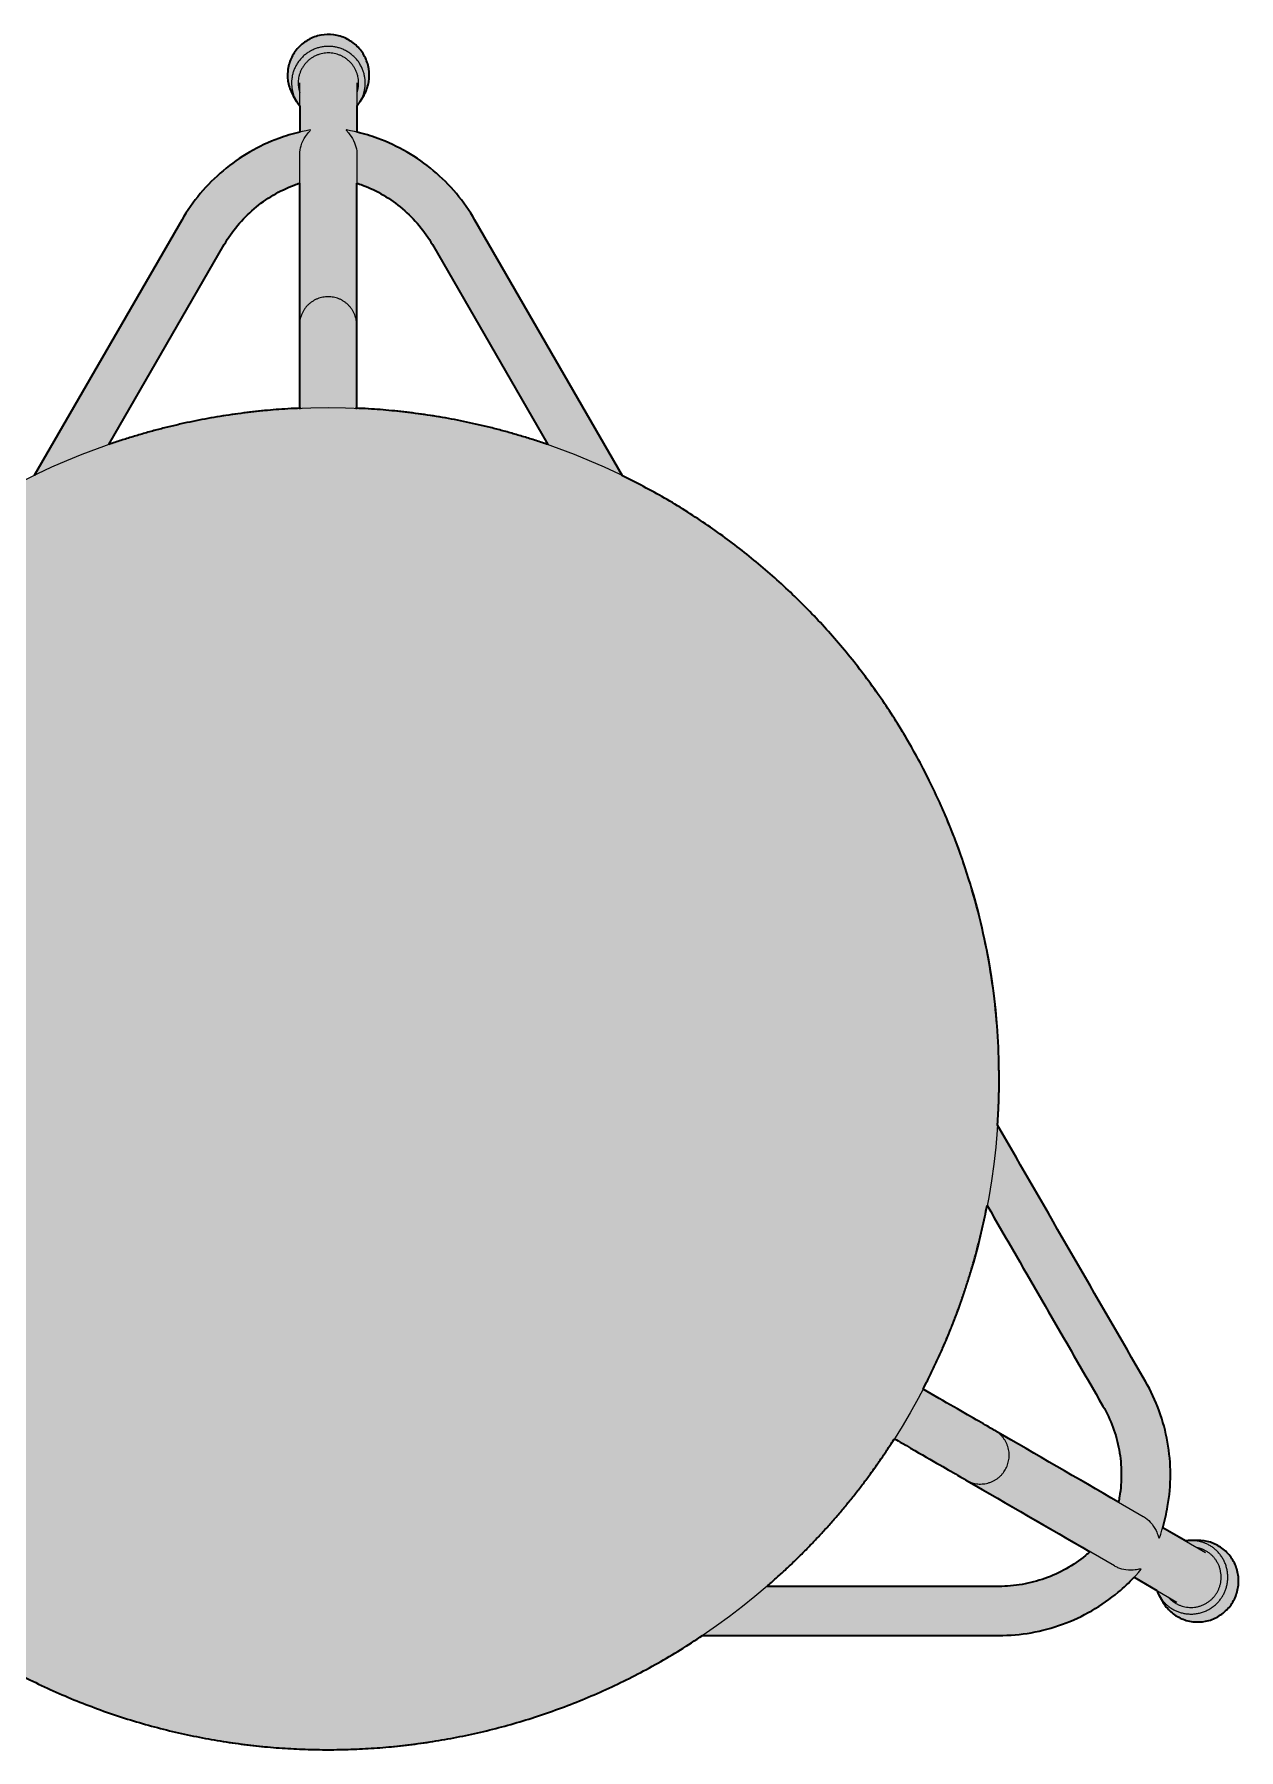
# Model space of a CAD drawing. Header units: millimetres. Extents: x 0 to 1668, y -1 to 642.
# Drawn here: x 1374.1 to 1668.5, y 162.9 to 582.2 of the extents above; entities that cross this region are included whole.
import ezdxf

# ---------------------------------------------------------------- set-up
doc = ezdxf.new("R2010")
doc.units = ezdxf.units.MM
doc.layers.add('Blocks', color=7, linetype='Continuous')
doc.layers.add('Blocks$Fill', color=7, linetype='Continuous', true_color=0xffffff)
doc.layers.add('Blocks$Inner', color=7, linetype='Continuous', lineweight=25, true_color=0x007f00)
doc.layers.add('Blocks$Outline', color=7, linetype='Continuous', lineweight=35, true_color=0xff3f3f)

# ---------------------------------------------------------------- blocks, each defined once
blk = doc.blocks.new('Dot High Bar Stool Top')
at = {"layer": 'Blocks$Fill'}
h = blk.add_hatch(color=256, dxfattribs=at)
h.paths.add_polyline_path([(369.63, 158.68), (369.63, 165.06), (369.73, 165.18), (369.83, 165.31), (369.92, 165.43), (370.02, 165.56), (370.11, 165.69), (370.19, 165.83), (370.28, 165.96), (370.39, 166.15), (370.4, 166.16), (371.35, 167.75), (371.49, 168), (371.58, 168.18), (371.67, 168.36), (371.75, 168.54), (371.83, 168.72), (371.91, 168.91), (371.98, 169.09), (372.05, 169.28), (372.11, 169.47), (372.18, 169.65), (372.23, 169.85), (372.29, 170.04), (372.34, 170.23), (372.38, 170.42), (372.42, 170.62), (372.46, 170.81), (372.5, 171.01), (372.53, 171.2), (372.55, 171.4), (372.57, 171.6), (372.59, 171.8), (372.61, 171.99), (372.62, 172.19), (372.62, 172.39), (372.62, 172.59), (372.62, 172.79), (372.62, 172.99), (372.61, 173.18), (372.59, 173.38), (372.58, 173.58), (372.55, 173.78), (372.53, 173.97), (372.5, 174.17), (372.46, 174.37), (372.43, 174.56), (372.39, 174.76), (372.34, 174.95), (372.29, 175.14), (372.24, 175.33), (372.18, 175.52), (372.12, 175.71), (372.06, 175.9), (371.99, 176.09), (371.92, 176.27), (371.84, 176.46), (371.76, 176.64), (371.68, 176.82), (371.59, 177), (371.5, 177.18), (371.41, 177.35), (371.31, 177.52), (371.21, 177.7), (371.11, 177.87), (371, 178.03), (370.89, 178.2), (370.77, 178.36), (370.66, 178.52), (370.53, 178.68), (370.41, 178.84), (370.28, 178.99), (370.15, 179.14), (370.02, 179.29), (369.88, 179.43), (369.75, 179.58), (369.6, 179.72), (369.46, 179.85), (369.31, 179.99), (369.16, 180.12), (369.01, 180.25), (368.86, 180.37), (368.7, 180.49), (368.54, 180.61), (368.38, 180.73), (368.21, 180.84), (368.04, 180.95), (367.87, 181.06), (367.7, 181.16), (367.53, 181.26), (367.36, 181.35), (367.18, 181.45), (367, 181.53), (366.82, 181.62), (366.64, 181.7), (366.45, 181.78), (366.27, 181.85), (366.08, 181.92), (365.89, 181.99), (365.7, 182.05), (365.51, 182.11), (365.32, 182.17), (365.13, 182.22), (364.93, 182.26), (364.74, 182.31), (364.54, 182.35), (364.35, 182.38), (364.15, 182.42), (363.95, 182.44), (363.75, 182.47), (363.56, 182.49), (363.36, 182.51), (363.16, 182.52), (362.96, 182.53), (362.76, 182.53), (362.56, 182.53), (362.36, 182.53), (362.16, 182.52), (361.96, 182.51), (361.76, 182.49), (361.56, 182.47), (361.36, 182.45), (361.17, 182.42), (360.97, 182.39), (360.77, 182.36), (360.58, 182.32), (360.38, 182.27), (360.19, 182.23), (359.99, 182.18), (359.8, 182.12), (359.61, 182.06), (359.42, 182), (359.23, 181.93), (359.05, 181.86), (358.86, 181.79), (358.68, 181.71), (358.49, 181.63), (358.31, 181.55), (358.13, 181.46), (357.96, 181.37), (357.78, 181.27), (357.61, 181.18), (357.44, 181.07), (357.27, 180.97), (357.1, 180.86), (356.94, 180.75), (356.77, 180.63), (356.61, 180.52), (356.46, 180.39), (356.3, 180.27), (356.15, 180.14), (356, 180.01), (355.85, 179.88), (355.7, 179.74), (355.56, 179.6), (355.42, 179.46), (355.29, 179.31), (355.15, 179.17), (355.02, 179.02), (354.89, 178.86), (354.77, 178.71), (354.65, 178.55), (354.53, 178.39), (354.42, 178.23), (354.3, 178.06), (354.2, 177.9), (354.09, 177.73), (353.99, 177.56), (353.89, 177.38), (353.8, 177.21), (353.71, 177.03), (353.62, 176.85), (353.54, 176.67), (353.46, 176.49), (353.38, 176.31), (353.31, 176.12), (353.24, 175.94), (353.17, 175.75), (353.11, 175.56), (353.05, 175.37), (353, 175.18), (352.95, 174.99), (352.9, 174.79), (352.86, 174.6), (352.82, 174.4), (352.79, 174.21), (352.76, 174.01), (352.73, 173.81), (352.71, 173.62), (352.69, 173.42), (352.68, 173.22), (352.67, 173.02), (352.66, 172.82), (352.66, 172.63), (352.66, 172.43), (352.67, 172.23), (352.67, 172.03), (352.69, 171.83), (352.71, 171.63), (352.73, 171.44), (352.75, 171.24), (352.78, 171.04), (352.81, 170.85), (352.85, 170.65), (352.89, 170.46), (352.94, 170.26), (352.99, 170.07), (353.04, 169.88), (353.1, 169.69), (353.16, 169.5), (353.22, 169.31), (353.29, 169.13), (353.36, 168.94), (353.44, 168.76), (353.51, 168.57), (353.6, 168.39), (353.68, 168.21), (353.77, 168.04), (353.87, 167.86), (353.96, 167.69), (354.87, 166.18), (354.87, 166.17), (354.99, 165.98), (355.07, 165.84), (355.16, 165.71), (355.25, 165.58), (355.34, 165.45), (355.44, 165.32), (355.53, 165.2), (355.63, 165.07), (355.63, 158.68), (354.34, 158.36), (353.07, 158), (351.81, 157.6), (350.55, 157.16), (349.63, 156.81), (348.71, 156.44), (347.8, 156.05), (346.9, 155.64), (346.01, 155.21), (345.12, 154.76), (344.25, 154.29), (343.39, 153.8), (342.54, 153.3), (341.69, 152.77), (340.87, 152.23), (340.05, 151.67), (339.24, 151.09), (338.45, 150.5), (337.67, 149.89), (336.91, 149.26), (336.16, 148.61), (335.42, 147.95), (334.7, 147.27), (333.99, 146.58), (333.3, 145.87), (332.62, 145.15), (331.96, 144.41), (331.32, 143.66), (330.69, 142.89), (330.08, 142.11), (329.48, 141.32), (328.91, 140.52), (328.35, 139.7), (327.81, 138.87), (327.28, 138.03), (290.76, 74.79), (288.16, 73.49), (285.57, 72.15), (283.01, 70.75), (280.46, 69.31), (277.93, 67.82), (275.43, 66.28), (272.95, 64.69), (270.49, 63.06), (268.05, 61.37), (265.65, 59.64), (263.27, 57.87), (260.92, 56.05), (258.61, 54.19), (256.32, 52.28), (254.07, 50.33), (251.86, 48.34), (249.68, 46.3), (247.53, 44.23), (245.42, 42.12), (243.36, 39.97), (241.33, 37.79), (239.34, 35.57), (237.4, 33.31), (235.5, 31.02), (233.64, 28.7), (231.82, 26.35), (230.06, 23.97), (228.33, 21.56), (226.65, 19.13), (225.02, 16.67), (223.44, 14.18), (221.91, 11.67), (220.42, 9.14), (218.98, 6.59), (217.6, 4.02), (216.26, 1.44), (214.97, -1.16), (213.73, -3.78), (212.54, -6.41), (211.4, -9.05), (209.28, -14.36), (207.35, -19.71), (205.62, -25.07), (204.09, -30.45), (202.76, -35.82), (201.62, -41.18), (200.66, -46.52), (199.89, -51.84), (199.3, -57.12), (198.89, -62.35), (198.65, -67.53), (198.57, -72.65), (198.59, -75.51), (198.67, -78.38), (198.79, -81.28), (198.97, -84.19), (162.42, -147.53), (161.95, -148.4), (161.5, -149.29), (161.07, -150.18), (160.66, -151.08), (160.27, -151.99), (159.91, -152.91), (159.56, -153.84), (159.23, -154.77), (158.92, -155.71), (158.63, -156.66), (158.36, -157.61), (158.12, -158.57), (157.89, -159.54), (157.69, -160.51), (157.5, -161.48), (157.34, -162.46), (157.2, -163.44), (157.08, -164.42), (156.98, -165.41), (156.91, -166.39), (156.85, -167.38), (156.82, -168.37), (156.81, -169.36), (156.82, -170.35), (156.85, -171.34), (156.9, -172.33), (156.97, -173.32), (157.07, -174.31), (157.19, -175.29), (157.33, -176.27), (157.49, -177.25), (157.73, -178.55), (158.02, -179.85), (158.34, -181.13), (158.7, -182.41), (153.14, -185.64), (152.98, -185.61), (152.82, -185.59), (152.66, -185.57), (152.5, -185.56), (152.34, -185.55), (152.18, -185.54), (152.03, -185.53), (151.8, -185.53), (149.94, -185.5), (149.67, -185.51), (149.47, -185.52), (149.27, -185.54), (149.07, -185.56), (148.87, -185.58), (148.68, -185.6), (148.48, -185.64), (148.28, -185.67), (148.09, -185.71), (147.9, -185.75), (147.7, -185.8), (147.51, -185.85), (147.32, -185.9), (147.13, -185.96), (146.94, -186.02), (146.75, -186.08), (146.57, -186.15), (146.38, -186.22), (146.2, -186.3), (146.02, -186.38), (145.84, -186.46), (145.66, -186.55), (145.48, -186.64), (145.31, -186.74), (145.13, -186.83), (144.96, -186.94), (144.79, -187.04), (144.63, -187.15), (144.46, -187.26), (144.3, -187.37), (144.14, -187.49), (143.98, -187.61), (143.83, -187.74), (143.67, -187.86), (143.52, -187.99), (143.38, -188.13), (143.23, -188.26), (143.09, -188.4), (142.95, -188.55), (142.82, -188.69), (142.68, -188.84), (142.55, -188.99), (142.43, -189.14), (142.3, -189.3), (142.18, -189.45), (142.06, -189.61), (141.95, -189.78), (141.84, -189.94), (141.73, -190.11), (141.62, -190.28), (141.52, -190.45), (141.43, -190.62), (141.33, -190.8), (141.24, -190.97), (141.15, -191.15), (141.07, -191.33), (140.99, -191.51), (140.91, -191.7), (140.84, -191.88), (140.77, -192.07), (140.71, -192.26), (140.65, -192.45), (140.59, -192.64), (140.53, -192.83), (140.48, -193.02), (140.44, -193.22), (140.4, -193.41), (140.36, -193.61), (140.32, -193.8), (140.29, -194), (140.27, -194.2), (140.24, -194.4), (140.23, -194.59), (140.21, -194.79), (140.2, -194.99), (140.19, -195.19), (140.19, -195.39), (140.19, -195.59), (140.2, -195.79), (140.21, -195.99), (140.22, -196.19), (140.24, -196.39), (140.26, -196.59), (140.28, -196.78), (140.31, -196.98), (140.34, -197.18), (140.38, -197.37), (140.42, -197.57), (140.47, -197.76), (140.52, -197.96), (140.57, -198.15), (140.62, -198.34), (140.68, -198.53), (140.75, -198.72), (140.81, -198.91), (140.89, -199.1), (140.96, -199.28), (141.04, -199.46), (141.12, -199.65), (141.21, -199.83), (141.3, -200.01), (141.39, -200.18), (141.49, -200.36), (141.59, -200.53), (141.69, -200.7), (141.8, -200.87), (141.91, -201.04), (142.02, -201.2), (142.14, -201.36), (142.26, -201.52), (142.38, -201.68), (142.51, -201.83), (142.63, -201.99), (142.77, -202.14), (142.9, -202.28), (143.04, -202.43), (143.18, -202.57), (143.32, -202.71), (143.47, -202.84), (143.62, -202.98), (143.77, -203.11), (143.93, -203.23), (144.08, -203.36), (144.24, -203.48), (144.4, -203.59), (144.57, -203.71), (144.73, -203.82), (144.9, -203.93), (145.07, -204.03), (145.24, -204.13), (145.42, -204.23), (145.59, -204.32), (145.77, -204.41), (145.95, -204.5), (146.13, -204.58), (146.31, -204.66), (146.5, -204.74), (146.68, -204.81), (146.87, -204.88), (147.06, -204.94), (147.25, -205), (147.44, -205.06), (147.63, -205.11), (147.83, -205.16), (148.02, -205.21), (148.21, -205.25), (148.41, -205.28), (148.61, -205.32), (148.8, -205.35), (149, -205.37), (149.2, -205.39), (149.4, -205.41), (149.59, -205.43), (149.79, -205.44), (149.99, -205.44), (150.19, -205.44), (150.39, -205.44), (150.59, -205.43), (150.79, -205.42), (150.98, -205.41), (151.18, -205.39), (151.38, -205.37), (151.58, -205.34), (151.77, -205.31), (151.97, -205.28), (152.16, -205.24), (152.36, -205.2), (152.55, -205.16), (152.74, -205.11), (152.94, -205.05), (153.13, -205), (153.31, -204.93), (153.5, -204.87), (153.69, -204.8), (153.87, -204.73), (154.06, -204.65), (154.24, -204.57), (154.42, -204.49), (154.6, -204.4), (154.77, -204.31), (154.95, -204.22), (155.12, -204.12), (155.29, -204.02), (155.46, -203.92), (155.63, -203.81), (155.79, -203.7), (155.96, -203.58), (156.12, -203.46), (156.27, -203.34), (156.43, -203.22), (156.58, -203.09), (156.73, -202.96), (156.88, -202.83), (157.02, -202.69), (157.17, -202.56), (157.31, -202.41), (157.44, -202.27), (157.57, -202.12), (157.71, -201.97), (157.83, -201.82), (157.96, -201.66), (158.08, -201.51), (158.2, -201.35), (158.31, -201.18), (158.42, -201.02), (158.53, -200.85), (158.64, -200.68), (158.74, -200.51), (159.6, -198.96), (159.71, -198.76), (159.78, -198.62), (159.85, -198.48), (159.92, -198.33), (159.99, -198.19), (160.05, -198.04), (160.11, -197.89), (160.17, -197.74), (165.71, -194.53), (166.63, -195.47), (167.58, -196.39), (168.55, -197.28), (169.55, -198.14), (170.32, -198.77), (171.1, -199.38), (171.89, -199.98), (172.7, -200.55), (173.51, -201.11), (174.34, -201.65), (175.19, -202.17), (176.04, -202.68), (176.9, -203.16), (177.78, -203.63), (178.66, -204.07), (179.55, -204.5), (180.46, -204.91), (181.37, -205.3), (182.29, -205.66), (183.21, -206.01), (184.15, -206.34), (185.09, -206.65), (186.04, -206.93), (186.99, -207.2), (187.95, -207.45), (188.92, -207.67), (189.89, -207.87), (190.86, -208.06), (191.84, -208.22), (192.82, -208.36), (193.8, -208.48), (194.79, -208.57), (195.77, -208.65), (196.76, -208.7), (197.75, -208.73), (271.05, -208.74), (273.74, -210.51), (276.45, -212.23), (279.2, -213.88), (281.96, -215.48), (284.76, -217.02), (287.57, -218.5), (290.4, -219.92), (293.25, -221.29), (296.12, -222.59), (299, -223.83), (301.89, -225.02), (304.79, -226.14), (307.7, -227.2), (310.62, -228.21), (313.54, -229.16), (316.47, -230.04), (319.4, -230.87), (322.33, -231.64), (325.26, -232.36), (328.19, -233.01), (331.11, -233.61), (334.03, -234.15), (336.93, -234.64), (339.83, -235.07), (342.72, -235.45), (345.6, -235.77), (348.47, -236.05), (351.32, -236.27), (356.98, -236.56), (362.57, -236.65), (368.16, -236.56), (373.81, -236.27), (376.67, -236.05), (379.53, -235.77), (382.41, -235.45), (385.3, -235.07), (388.2, -234.64), (391.11, -234.15), (394.03, -233.61), (396.95, -233.01), (399.87, -232.36), (402.8, -231.64), (405.73, -230.87), (408.66, -230.04), (411.59, -229.16), (414.51, -228.21), (417.43, -227.2), (420.34, -226.14), (423.25, -225.02), (426.14, -223.83), (429.02, -222.59), (431.88, -221.29), (434.73, -219.92), (437.57, -218.5), (440.38, -217.02), (443.17, -215.48), (445.94, -213.88), (448.68, -212.23), (451.4, -210.51), (454.09, -208.74), (527.49, -208.73), (528.48, -208.7), (529.46, -208.65), (530.45, -208.57), (531.44, -208.48), (532.42, -208.36), (533.4, -208.22), (534.38, -208.06), (535.35, -207.87), (536.32, -207.67), (537.29, -207.45), (538.25, -207.2), (539.2, -206.93), (540.15, -206.65), (541.09, -206.34), (542.02, -206.01), (542.95, -205.66), (543.87, -205.3), (544.78, -204.91), (545.68, -204.5), (546.58, -204.07), (547.46, -203.63), (548.34, -203.16), (549.2, -202.68), (550.05, -202.17), (550.89, -201.65), (551.72, -201.11), (552.54, -200.55), (553.35, -199.98), (554.14, -199.38), (554.92, -198.77), (555.69, -198.14), (556.69, -197.28), (557.67, -196.39), (558.62, -195.47), (559.54, -194.52), (565.11, -197.75), (565.17, -197.9), (565.23, -198.05), (565.3, -198.2), (565.37, -198.35), (565.43, -198.49), (565.51, -198.64), (565.58, -198.78), (565.69, -198.98), (566.59, -200.59), (566.73, -200.82), (566.84, -200.99), (566.95, -201.15), (567.06, -201.32), (567.18, -201.48), (567.3, -201.63), (567.43, -201.79), (567.55, -201.94), (567.68, -202.09), (567.81, -202.24), (567.95, -202.39), (568.09, -202.53), (568.23, -202.67), (568.37, -202.8), (568.52, -202.94), (568.67, -203.07), (568.82, -203.2), (568.98, -203.32), (569.14, -203.44), (569.29, -203.56), (569.46, -203.67), (569.62, -203.79), (569.79, -203.89), (569.96, -204), (570.13, -204.1), (570.3, -204.2), (570.47, -204.29), (570.65, -204.39), (570.83, -204.47), (571.01, -204.56), (571.19, -204.64), (571.37, -204.71), (571.56, -204.79), (571.74, -204.86), (571.93, -204.92), (572.12, -204.98), (572.31, -205.04), (572.5, -205.1), (572.69, -205.15), (572.89, -205.19), (573.08, -205.23), (573.28, -205.27), (573.47, -205.31), (573.67, -205.34), (573.86, -205.37), (574.06, -205.39), (574.26, -205.41), (574.46, -205.42), (574.66, -205.43), (574.86, -205.44), (575.05, -205.44), (575.25, -205.44), (575.45, -205.44), (575.65, -205.43), (575.85, -205.42), (576.05, -205.4), (576.25, -205.38), (576.44, -205.35), (576.64, -205.32), (576.84, -205.29), (577.03, -205.25), (577.23, -205.21), (577.42, -205.17), (577.61, -205.12), (577.81, -205.07), (578, -205.01), (578.19, -204.95), (578.38, -204.89), (578.56, -204.82), (578.75, -204.75), (578.93, -204.67), (579.12, -204.6), (579.3, -204.51), (579.48, -204.43), (579.66, -204.34), (579.83, -204.25), (580.01, -204.15), (580.18, -204.05), (580.35, -203.95), (580.52, -203.84), (580.69, -203.73), (580.85, -203.62), (581.01, -203.5), (581.17, -203.38), (581.33, -203.26), (581.48, -203.13), (581.64, -203), (581.78, -202.87), (581.93, -202.73), (582.08, -202.59), (582.22, -202.45), (582.36, -202.31), (582.49, -202.16), (582.62, -202.01), (582.75, -201.86), (582.88, -201.71), (583, -201.55), (583.12, -201.39), (583.24, -201.23), (583.36, -201.07), (583.47, -200.9), (583.57, -200.73), (583.68, -200.56), (583.78, -200.39), (583.87, -200.21), (583.97, -200.04), (584.06, -199.86), (584.14, -199.68), (584.23, -199.5), (584.31, -199.31), (584.38, -199.13), (584.45, -198.94), (584.52, -198.76), (584.59, -198.57), (584.65, -198.38), (584.7, -198.18), (584.76, -197.99), (584.81, -197.8), (584.85, -197.6), (584.89, -197.41), (584.93, -197.21), (584.96, -197.02), (584.99, -196.82), (585.02, -196.62), (585.04, -196.42), (585.06, -196.22), (585.07, -196.03), (585.08, -195.83), (585.09, -195.63), (585.09, -195.43), (585.09, -195.23), (585.08, -195.03), (585.07, -194.83), (585.06, -194.63), (585.04, -194.43), (585.02, -194.23), (584.99, -194.04), (584.96, -193.84), (584.93, -193.64), (584.89, -193.45), (584.85, -193.25), (584.81, -193.06), (584.76, -192.87), (584.7, -192.67), (584.65, -192.48), (584.59, -192.29), (584.52, -192.11), (584.45, -191.92), (584.38, -191.73), (584.31, -191.55), (584.23, -191.37), (584.14, -191.19), (584.06, -191.01), (583.97, -190.83), (583.87, -190.65), (583.78, -190.48), (583.68, -190.31), (583.57, -190.14), (583.47, -189.97), (583.36, -189.81), (583.24, -189.64), (583.12, -189.48), (583, -189.33), (582.88, -189.17), (582.75, -189.02), (582.62, -188.87), (582.49, -188.72), (582.36, -188.57), (582.22, -188.43), (582.08, -188.29), (581.93, -188.15), (581.79, -188.02), (581.64, -187.89), (581.48, -187.76), (581.33, -187.64), (581.17, -187.51), (581.01, -187.4), (580.85, -187.28), (580.69, -187.17), (580.52, -187.06), (580.35, -186.96), (580.18, -186.85), (580.01, -186.75), (579.84, -186.66), (579.66, -186.57), (579.48, -186.48), (579.3, -186.4), (579.12, -186.32), (578.94, -186.24), (578.75, -186.17), (578.57, -186.1), (578.38, -186.03), (578.19, -185.97), (578, -185.91), (577.81, -185.86), (577.62, -185.8), (577.42, -185.76), (577.23, -185.72), (577.04, -185.68), (576.84, -185.64), (576.64, -185.61), (576.45, -185.58), (576.25, -185.56), (576.05, -185.54), (575.85, -185.53), (575.66, -185.51), (575.46, -185.51), (575.26, -185.5), (573.48, -185.53), (573.25, -185.53), (573.09, -185.54), (572.93, -185.55), (572.77, -185.56), (572.61, -185.57), (572.45, -185.59), (572.29, -185.61), (572.13, -185.64), (566.54, -182.4), (566.9, -181.13), (567.22, -179.84), (567.51, -178.55), (567.75, -177.25), (567.91, -176.27), (568.05, -175.29), (568.17, -174.31), (568.26, -173.32), (568.34, -172.33), (568.39, -171.34), (568.42, -170.35), (568.43, -169.36), (568.42, -168.37), (568.39, -167.38), (568.33, -166.39), (568.26, -165.41), (568.16, -164.42), (568.04, -163.44), (567.9, -162.46), (567.74, -161.48), (567.55, -160.51), (567.35, -159.54), (567.12, -158.57), (566.88, -157.61), (566.61, -156.66), (566.32, -155.71), (566.01, -154.77), (565.68, -153.84), (565.33, -152.91), (564.96, -151.99), (564.57, -151.08), (564.17, -150.18), (563.74, -149.29), (563.29, -148.4), (562.82, -147.53), (526.17, -84.03), (526.35, -81.16), (526.47, -78.31), (526.57, -72.65), (526.49, -67.54), (526.24, -62.36), (525.83, -57.13), (525.24, -51.86), (524.48, -46.55), (523.52, -41.21), (522.38, -35.85), (521.05, -30.48), (519.53, -25.11), (517.8, -19.75), (515.88, -14.42), (513.75, -9.11), (512.62, -6.47), (511.43, -3.84), (510.19, -1.23), (508.91, 1.37), (507.57, 3.96), (506.19, 6.53), (504.75, 9.07), (503.27, 11.6), (501.74, 14.11), (500.16, 16.59), (498.53, 19.05), (496.86, 21.49), (495.14, 23.89), (493.37, 26.27), (491.56, 28.62), (489.7, 30.94), (487.8, 33.23), (485.86, 35.49), (483.88, 37.71), (481.86, 39.89), (479.79, 42.04), (477.69, 44.15), (475.55, 46.22), (473.37, 48.25), (471.16, 50.24), (468.91, 52.19), (466.63, 54.1), (464.32, 55.97), (461.97, 57.79), (459.6, 59.56), (457.2, 61.29), (454.77, 62.97), (452.31, 64.61), (449.83, 66.2), (447.33, 67.74), (444.81, 69.24), (442.26, 70.68), (439.7, 72.08), (437.12, 73.42), (434.52, 74.72), (397.96, 138.03), (397.43, 138.87), (396.89, 139.7), (396.33, 140.52), (395.76, 141.32), (395.16, 142.11), (394.55, 142.89), (393.92, 143.66), (393.28, 144.41), (392.62, 145.15), (391.94, 145.87), (391.25, 146.58), (390.54, 147.27), (389.82, 147.95), (389.08, 148.61), (388.33, 149.26), (387.56, 149.89), (386.79, 150.5), (385.99, 151.09), (385.19, 151.67), (384.37, 152.23), (383.54, 152.77), (382.7, 153.3), (381.85, 153.8), (380.99, 154.29), (380.12, 154.76), (379.23, 155.21), (378.34, 155.64), (377.44, 156.05), (376.53, 156.44), (375.61, 156.81), (374.68, 157.16), (373.44, 157.59), (372.18, 157.99), (370.91, 158.36)], flags=0)
h.paths.add_polyline_path([(507.97, -148.52), (510.7, -143.03), (511.98, -140.27), (513.21, -137.48), (514.38, -134.69), (515.5, -131.89), (516.56, -129.08), (517.56, -126.26), (518.51, -123.43), (519.4, -120.6), (520.24, -117.77), (521.02, -114.93), (521.75, -112.1), (522.43, -109.26), (523.05, -106.43), (523.62, -103.61), (551.94, -152.67), (552.3, -153.29), (552.63, -153.92), (552.96, -154.56), (553.27, -155.21), (553.57, -155.86), (553.85, -156.52), (554.12, -157.18), (554.37, -157.85), (554.61, -158.53), (554.84, -159.21), (555.05, -159.89), (555.25, -160.58), (555.43, -161.28), (555.6, -161.97), (555.75, -162.67), (555.88, -163.38), (556.01, -164.09), (556.11, -164.79), (556.2, -165.5), (556.28, -166.22), (556.34, -166.93), (556.39, -167.65), (556.42, -168.36), (556.43, -169.08), (556.43, -169.8), (556.41, -170.51), (556.38, -171.23), (556.34, -171.95), (556.28, -172.66), (556.2, -173.37), (556.11, -174.08), (556, -174.79), (555.88, -175.47), (555.75, -176.15), (525.59, -158.7)], flags=0)
h.paths.add_polyline_path([(548.75, -188.28), (548.22, -188.74), (547.68, -189.19), (547.12, -189.64), (546.56, -190.07), (545.98, -190.5), (545.39, -190.91), (544.79, -191.31), (544.19, -191.69), (543.57, -192.06), (542.95, -192.42), (542.33, -192.77), (541.69, -193.1), (541.05, -193.42), (540.4, -193.72), (539.74, -194.01), (539.08, -194.29), (538.42, -194.55), (537.74, -194.8), (537.07, -195.03), (536.38, -195.25), (535.7, -195.46), (535, -195.65), (534.31, -195.82), (533.61, -195.98), (532.91, -196.13), (532.2, -196.25), (531.49, -196.37), (530.78, -196.47), (530.07, -196.55), (529.36, -196.62), (528.64, -196.68), (527.93, -196.71), (527.21, -196.74), (526.5, -196.74), (469.79, -196.74), (472.04, -194.77), (474.24, -192.76), (476.42, -190.7), (478.55, -188.6), (480.65, -186.46), (482.71, -184.29), (484.73, -182.07), (486.71, -179.82), (488.65, -177.53), (490.54, -175.21), (492.39, -172.86), (494.2, -170.48), (495.96, -168.06), (497.68, -165.61), (499.35, -163.14), (500.97, -160.64), (518.55, -170.8), (518.55, -170.8)], flags=0)
h.paths.add_polyline_path([(355.61, 146.21), (355.57, 111.5), (355.57, 91.2), (352.61, 91.04), (349.65, 90.84), (346.69, 90.58), (343.74, 90.26), (340.78, 89.89), (337.84, 89.47), (334.9, 88.99), (331.96, 88.46), (329.04, 87.88), (326.13, 87.25), (323.23, 86.56), (320.35, 85.82), (317.48, 85.03), (314.63, 84.18), (311.79, 83.29), (308.98, 82.34), (337.17, 131.18), (337.54, 131.79), (337.91, 132.4), (338.3, 133), (338.71, 133.6), (339.13, 134.18), (339.55, 134.75), (339.99, 135.32), (340.45, 135.87), (340.91, 136.42), (341.39, 136.96), (341.88, 137.48), (342.38, 138), (342.89, 138.5), (343.41, 138.99), (343.94, 139.47), (344.48, 139.94), (345.03, 140.4), (345.59, 140.85), (346.16, 141.28), (346.74, 141.71), (347.33, 142.12), (347.92, 142.51), (348.53, 142.9), (349.14, 143.27), (349.76, 143.63), (350.39, 143.97), (351.03, 144.3), (351.67, 144.62), (352.32, 144.92), (352.98, 145.21), (353.64, 145.49), (354.31, 145.75), (354.96, 145.99)], flags=0)
h.paths.add_polyline_path([(176.48, -188.28), (206.57, -170.81), (206.6, -170.79), (224.17, -160.64), (225.78, -163.13), (227.45, -165.6), (229.16, -168.04), (230.91, -170.45), (232.72, -172.83), (234.56, -175.18), (236.46, -177.5), (238.39, -179.78), (240.37, -182.04), (242.39, -184.25), (244.45, -186.43), (246.56, -188.57), (248.7, -190.68), (250.87, -192.74), (253.09, -194.76), (255.34, -196.74), (198.74, -196.74), (198.03, -196.74), (197.31, -196.71), (196.59, -196.68), (195.88, -196.62), (195.17, -196.55), (194.45, -196.47), (193.74, -196.37), (193.04, -196.25), (192.33, -196.13), (191.63, -195.98), (190.93, -195.82), (190.23, -195.65), (189.54, -195.46), (188.86, -195.25), (188.17, -195.03), (187.5, -194.8), (186.82, -194.55), (186.16, -194.29), (185.49, -194.01), (184.84, -193.72), (184.19, -193.42), (183.55, -193.1), (182.91, -192.77), (182.28, -192.42), (181.66, -192.06), (181.05, -191.69), (180.45, -191.31), (179.85, -190.91), (179.26, -190.5), (178.68, -190.07), (178.11, -189.64), (177.55, -189.19), (177.01, -188.74)], flags=0)
h.paths.add_polyline_path([(170.4, -159.21), (170.62, -158.53), (170.86, -157.85), (171.12, -157.18), (171.39, -156.52), (171.67, -155.86), (171.97, -155.21), (172.28, -154.56), (172.6, -153.92), (172.94, -153.29), (173.29, -152.67), (201.54, -103.74), (202.11, -106.56), (202.73, -109.38), (203.41, -112.21), (204.14, -115.03), (204.92, -117.86), (205.76, -120.68), (206.65, -123.51), (207.6, -126.32), (208.6, -129.13), (209.66, -131.94), (210.77, -134.73), (211.94, -137.52), (213.16, -140.29), (214.44, -143.05), (215.78, -145.79), (217.17, -148.52), (217.17, -148.52), (199.54, -158.7), (169.49, -176.15), (169.36, -175.47), (169.24, -174.79), (169.13, -174.08), (169.04, -173.37), (168.96, -172.66), (168.9, -171.95), (168.86, -171.23), (168.82, -170.51), (168.81, -169.8), (168.81, -169.08), (168.82, -168.36), (168.85, -167.65), (168.9, -166.93), (168.96, -166.22), (169.04, -165.51), (169.13, -164.79), (169.23, -164.09), (169.35, -163.38), (169.49, -162.67), (169.64, -161.97), (169.81, -161.28), (169.99, -160.58), (170.19, -159.89)], flags=0)
h.paths.add_polyline_path([(416.29, 82.3), (413.35, 83.29), (410.4, 84.21), (407.45, 85.08), (404.51, 85.89), (401.56, 86.64), (398.61, 87.34), (395.66, 87.97), (392.73, 88.55), (389.79, 89.07), (386.87, 89.53), (383.95, 89.95), (381.05, 90.3), (378.16, 90.6), (375.28, 90.85), (369.57, 91.2), (369.57, 111.52), (369.61, 146.22), (370.27, 145.99), (370.93, 145.75), (371.6, 145.49), (372.26, 145.21), (372.92, 144.92), (373.57, 144.62), (374.21, 144.3), (374.85, 143.97), (375.47, 143.63), (376.1, 143.27), (376.71, 142.9), (377.31, 142.51), (377.91, 142.12), (378.5, 141.71), (379.08, 141.28), (379.65, 140.85), (380.21, 140.4), (380.76, 139.94), (381.3, 139.47), (381.83, 138.99), (382.35, 138.5), (382.86, 138), (383.36, 137.48), (383.85, 136.96), (384.33, 136.42), (384.79, 135.87), (385.24, 135.32), (385.68, 134.75), (386.11, 134.18), (386.53, 133.6), (386.93, 133), (387.33, 132.4), (387.7, 131.79), (388.07, 131.18)], flags=0)
at = {"layer": 'Blocks$Inner'}
for p, q in [((355.63, 158.68), (355.64, 170.74)), ((369.63, 158.68), (369.64, 170.72)), ((354.91, 166.11), (354.06, 167.52)), ((371.21, 167.5), (370.36, 166.09)), ((355.57, 111.5), (355.62, 153.15)), ((369.62, 153.13), (369.57, 111.49)), ((326.78, 137.18), (290.76, 74.79)), ((434.52, 74.72), (398.46, 137.18)), ((337.17, 131.18), (308.98, 82.34)), ((416.29, 82.3), (388.07, 131.18)), ((562.34, -146.67), (526.17, -84.03)), ((551.94, -152.67), (523.62, -103.61)), ((525.56, -158.68), (561.75, -179.63)), ((554.73, -191.74), (518.55, -170.8)), ((566.54, -182.4), (577.03, -188.48)), ((573.41, -185.53), (575.06, -185.5)), ((469.79, -196.74), (526.5, -196.74)), ((559.54, -194.52), (570.02, -200.59)), ((566.46, -200.36), (565.66, -198.92)), ((454.09, -208.74), (526.5, -208.74))]:
    blk.add_line(p, q, dxfattribs=at)
blk.add_circle((362.57, -72.65), 164, dxfattribs=at)
for points, knots in [([(354.06, 167.52), (353.52, 168.43), (353.12, 169.42), (352.66, 171.49), (352.6, 172.56), (352.82, 174.67), (353.1, 175.71), (353.97, 177.64), (354.57, 178.53), (356.01, 180.09), (356.85, 180.76), (358.71, 181.79), (359.73, 182.16), (361.82, 182.55), (362.9, 182.58), (365.01, 182.31), (366.04, 182), (367.96, 181.07), (368.84, 180.46), (370.37, 178.98), (371.01, 178.12), (371.99, 176.24), (372.33, 175.22), (372.67, 173.12), (372.67, 172.05), (372.32, 169.96), (371.98, 168.94), (371.4, 167.83), (371.31, 167.66), (371.21, 167.5)], [1.638627, 1.638627, 1.638627, 1.638627, 1.958547, 1.958547, 2.278391, 2.278391, 2.598223, 2.598223, 2.91811, 2.91811, 3.238096, 3.238096, 3.558186, 3.558186, 3.878344, 3.878344, 4.198507, 4.198507, 4.518613, 4.518613, 4.83862, 4.83862, 5.158522, 5.158522, 5.478359, 5.478359, 5.798197, 5.798197, 5.856819, 5.856819, 5.856819, 5.856819]), ([(358.2, 159.22), (355.6, 158.76), (353.04, 158.07), (348.07, 156.25), (345.67, 155.13), (341.1, 152.48), (338.93, 150.96), (334.89, 147.56), (333.01, 145.68), (329.62, 141.64), (328.1, 139.46), (326.78, 137.18)], [42.4984103, 42.4984103, 42.4984103, 42.4984103, 42.6725606, 42.6725606, 42.8467109, 42.8467109, 43.0208611, 43.0208611, 43.1950114, 43.1950114, 43.3691617, 43.3691617, 43.3691617, 43.3691617]), ([(355.62, 153.15), (355.62, 153.19), (355.62, 153.23), (355.63, 154.01), (355.76, 154.71), (356.23, 156.27), (356.65, 157.03), (357.36, 158.09), (357.66, 158.44), (358.02, 158.88), (358.15, 159.02), (358.26, 159.19), (358.26, 159.23), (358.2, 159.22)], [41.645447, 41.645447, 41.645447, 41.645447, 41.6552943, 41.6552943, 41.8281694, 41.8281694, 42.0718391, 42.0718391, 42.2563386, 42.2563386, 42.3794189, 42.3794189, 42.4984103, 42.4984103, 42.4984103, 42.4984103]), ([(367.04, 159.22), (367.01, 159.23), (366.99, 159.22), (366.99, 159.16), (367.05, 159.08), (367.37, 158.69), (367.63, 158.39), (368.29, 157.51), (368.71, 156.85), (369.28, 155.44), (369.47, 154.79), (369.6, 153.78), (369.62, 153.46), (369.62, 153.13)], [72.9913561, 72.9913561, 72.9913561, 72.9913561, 73.054755, 73.054755, 73.1601704, 73.1601704, 73.2831903, 73.2831903, 73.445092, 73.445092, 73.5628247, 73.5628247, 73.6166278, 73.6166278, 73.6166278, 73.6166278]), ([(398.46, 137.18), (397.14, 139.46), (395.62, 141.64), (392.23, 145.68), (390.35, 147.56), (386.31, 150.96), (384.14, 152.48), (379.57, 155.13), (377.16, 156.25), (372.2, 158.07), (369.64, 158.76), (367.04, 159.22)], [72.1206056, 72.1206056, 72.1206056, 72.1206056, 72.2947557, 72.2947557, 72.4689058, 72.4689058, 72.6430559, 72.6430559, 72.817206, 72.817206, 72.9913561, 72.9913561, 72.9913561, 72.9913561]), ([(355.61, 146.21), (355.17, 146.07), (354.74, 145.91), (352.52, 145.07), (350.79, 144.24), (347.5, 142.3), (345.93, 141.18), (343.02, 138.71), (341.67, 137.34), (339.22, 134.41), (338.13, 132.83), (337.17, 131.18)], [6.0806417, 6.0806417, 6.0806417, 6.0806417, 6.1219782, 6.1219782, 6.2931797, 6.2931797, 6.4643811, 6.4643811, 6.6355826, 6.6355826, 6.8067841, 6.8067841, 6.8067841, 6.8067841]), ([(388.07, 131.18), (387.11, 132.83), (386.01, 134.41), (383.57, 137.34), (382.22, 138.71), (379.3, 141.18), (377.74, 142.3), (374.45, 144.24), (372.72, 145.07), (370.5, 145.92), (370.05, 146.07), (369.61, 146.22)], [56.4408565, 56.4408565, 56.4408565, 56.4408565, 56.6120577, 56.6120577, 56.7832588, 56.7832588, 56.95446, 56.95446, 57.1256612, 57.1256612, 57.1675501, 57.1675501, 57.1675501, 57.1675501]), ([(355.57, 111.5), (355.57, 111.37), (355.57, 111.19), (355.57, 110.18), (355.57, 108.8), (355.57, 105.05), (355.57, 102.64), (355.57, 97.29), (355.57, 94.33), (355.57, 91.2)], [3.141201, 3.141201, 3.141201, 3.141201, 3.447122, 3.447122, 4.546626, 4.546626, 5.646036, 5.646036, 6.672058, 6.672058, 6.672058, 6.672058]), ([(369.57, 91.2), (369.57, 91.94), (369.57, 92.68), (369.57, 96.64), (369.57, 99.64), (369.57, 104.7), (369.57, 106.83), (369.57, 109.97), (369.57, 111.03), (369.57, 111.49)], [-3.529924, -3.529924, -3.529924, -3.529924, -3.285858, -3.285858, -2.186738, -2.186738, -1.092418, -1.092418, 0, 0, 0, 0]), ([(565.72, -184.9), (566.62, -182.41), (567.3, -179.85), (568.21, -174.65), (568.44, -172), (568.43, -166.72), (568.2, -164.08), (567.27, -158.88), (566.59, -156.32), (564.78, -151.36), (563.66, -148.95), (562.34, -146.67)], [47.3883691, 47.3883691, 47.3883691, 47.3883691, 47.5625176, 47.5625176, 47.7366661, 47.7366661, 47.9108145, 47.9108145, 48.084963, 48.084963, 48.2591114, 48.2591114, 48.2591114, 48.2591114]), ([(507.97, -148.52), (510.68, -150.08), (513.24, -151.56), (517.88, -154.24), (519.97, -155.45), (523.22, -157.32), (524.41, -158.02), (525.29, -158.52), (525.44, -158.61), (525.56, -158.68)], [1.191646, 1.191646, 1.191646, 1.191646, 2.217515, 2.217515, 3.316926, 3.316926, 4.416429, 4.416429, 4.72235, 4.72235, 4.72235, 4.72235]), ([(555.75, -176.15), (555.84, -175.7), (555.92, -175.25), (556.31, -172.91), (556.45, -170.99), (556.41, -167.17), (556.23, -165.26), (555.54, -161.5), (555.03, -159.65), (553.71, -156.06), (552.9, -154.32), (551.94, -152.67)], [3.9862455, 3.9862455, 3.9862455, 3.9862455, 4.0275931, 4.0275931, 4.1987921, 4.1987921, 4.3699911, 4.3699911, 4.54119, 4.54119, 4.712389, 4.712389, 4.712389, 4.712389]), ([(518.55, -170.8), (518.15, -170.56), (517.23, -170.03), (514.5, -168.46), (512.66, -167.39), (508.27, -164.86), (505.68, -163.36), (502.25, -161.38), (501.61, -161.01), (500.97, -160.64)], [115.717545, 115.717545, 115.717545, 115.717545, 116.810214, 116.810214, 117.904563, 117.904563, 119.003682, 119.003682, 119.247265, 119.247265, 119.247265, 119.247265]), ([(561.75, -179.63), (561.78, -179.65), (561.82, -179.67), (562.48, -180.07), (563.03, -180.53), (564.14, -181.72), (564.6, -182.46), (565.16, -183.6), (565.32, -184.04), (565.51, -184.58), (565.57, -184.75), (565.66, -184.94), (565.7, -184.96), (565.72, -184.9)], [46.535264, 46.535264, 46.535264, 46.535264, 46.5451138, 46.5451138, 46.7179889, 46.7179889, 46.9616587, 46.9616587, 47.1461582, 47.1461582, 47.2692384, 47.2692384, 47.3883691, 47.3883691, 47.3883691, 47.3883691]), ([(526.5, -196.74), (528.41, -196.74), (530.32, -196.58), (534.09, -195.93), (535.94, -195.44), (539.54, -194.16), (541.29, -193.36), (544.62, -191.48), (546.2, -190.4), (548.05, -188.9), (548.4, -188.59), (548.75, -188.28)], [56.7009646, 56.7009646, 56.7009646, 56.7009646, 56.8721633, 56.8721633, 57.043362, 57.043362, 57.2145607, 57.2145607, 57.3857593, 57.3857593, 57.4276571, 57.4276571, 57.4276571, 57.4276571]), ([(575.06, -185.5), (576.12, -185.49), (577.18, -185.65), (579.2, -186.29), (580.16, -186.77), (581.87, -188.02), (582.63, -188.78), (583.86, -190.51), (584.33, -191.47), (584.96, -193.5), (585.11, -194.56), (585.07, -196.69), (584.88, -197.75), (584.17, -199.76), (583.65, -200.71), (582.35, -202.39), (581.57, -203.13), (579.81, -204.33), (578.83, -204.78), (576.78, -205.36), (575.72, -205.48), (573.6, -205.39), (572.55, -205.17), (570.57, -204.41), (569.64, -203.87), (568.01, -202.52), (567.3, -201.72), (566.64, -200.67), (566.55, -200.52), (566.46, -200.36)], [1.647585, 1.647585, 1.647585, 1.647585, 1.967503, 1.967503, 2.287346, 2.287346, 2.607177, 2.607177, 2.927063, 2.927063, 3.24705, 3.24705, 3.567142, 3.567142, 3.887301, 3.887301, 4.207466, 4.207466, 4.527572, 4.527572, 4.847578, 4.847578, 5.167479, 5.167479, 5.487314, 5.487314, 5.80715, 5.80715, 5.860945, 5.860945, 5.860945, 5.860945]), ([(526.5, -208.74), (529.14, -208.74), (531.78, -208.51), (536.98, -207.6), (539.54, -206.91), (544.51, -205.11), (546.91, -203.99), (551.49, -201.36), (553.66, -199.84), (557.71, -196.45), (559.59, -194.58), (561.29, -192.56)], [72.4103568, 72.4103568, 72.4103568, 72.4103568, 72.584505, 72.584505, 72.7586533, 72.7586533, 72.9328016, 72.9328016, 73.1069498, 73.1069498, 73.2810981, 73.2810981, 73.2810981, 73.2810981]), ([(561.29, -192.56), (561.32, -192.53), (561.32, -192.51), (561.27, -192.48), (561.17, -192.49), (560.68, -192.57), (560.28, -192.66), (559.19, -192.78), (558.4, -192.82), (556.9, -192.61), (556.24, -192.44), (555.3, -192.05), (555.01, -191.91), (554.73, -191.74)], [73.2810981, 73.2810981, 73.2810981, 73.2810981, 73.3446103, 73.3446103, 73.4500257, 73.4500257, 73.5730456, 73.5730456, 73.7349473, 73.7349473, 73.85268, 73.85268, 73.9064813, 73.9064813, 73.9064813, 73.9064813])]:
    blk.add_open_spline(points, degree=3, knots=knots, dxfattribs=at)
for points, weights, knots in [([(369.63, 165.06), (371.64, 167.52), (371.64, 170.68), (371.65, 179.63), (362.65, 179.64), (353.65, 179.65), (353.64, 170.7), (353.64, 167.54), (355.63, 165.07)], [0.855943018575, 0.872260419103, 1, 0.707106781187, 1, 0.707106781187, 1, 0.872260419103, 0.855943018575], [2.456521, 2.456521, 2.456521, 3.141593, 3.141593, 4.712389, 4.712389, 6.283185, 6.283185, 6.968257, 6.968257, 6.968257]), ([(369.64, 168.35), (370.02, 169.49), (370.02, 170.68), (370.03, 178.02), (362.65, 178.03), (355.27, 178.04), (355.26, 170.7), (355.26, 169.5), (355.64, 168.37)], [0.900909492588, 0.936830881981, 1, 0.707106781187, 1, 0.707106781187, 1, 0.936830881981, 0.900909492588], [5.944407, 5.944407, 5.944407, 6.283185, 6.283185, 7.853982, 7.853982, 9.424778, 9.424778, 9.763556, 9.763556, 9.763556]), ([(369.57, 111.49), (369.57, 118.44), (362.58, 118.45), (355.58, 118.45), (355.57, 111.5)], [0.999561177683, 0.707326356956, 1, 0.707106781187, 0.999955767586], [0.000668, 0.000668, 0.000668, 1.570346, 1.570346, 3.141201, 3.141201, 3.141201]), ([(518.55, -170.8), (524.57, -174.27), (528.07, -168.22), (531.58, -162.16), (525.56, -158.68)], [0.99956278777, 0.707325550706, 1, 0.707106781187, 0.99995609075], [0.020195, 0.020195, 0.020195, 1.589876, 1.589876, 3.160732, 3.160732, 3.160732]), ([(565.11, -197.75), (566.24, -200.72), (568.98, -202.3), (576.73, -206.79), (581.24, -199), (585.74, -191.21), (578, -186.72), (575.26, -185.14), (572.13, -185.64)], [0.855943018575, 0.872260419103, 1, 0.707106781187, 1, 0.707106781187, 1, 0.872260419102, 0.855943018575], [2.456521, 2.456521, 2.456521, 3.141593, 3.141593, 4.712389, 4.712389, 6.283185, 6.283185, 6.968257, 6.968257, 6.968257]), ([(567.97, -199.41), (568.76, -200.3), (569.79, -200.9), (576.14, -204.58), (579.84, -198.19), (583.54, -191.8), (577.19, -188.13), (576.15, -187.53), (574.98, -187.29)], [0.900909492588, 0.936830881981, 1, 0.707106781187, 1, 0.707106781187, 1, 0.936830881981, 0.900909492588], [5.944407, 5.944407, 5.944407, 6.283185, 6.283185, 7.853982, 7.853982, 9.424778, 9.424778, 9.763556, 9.763556, 9.763556])]:
    blk.add_rational_spline(points, weights, degree=2, knots=knots, dxfattribs=at)
for points in [[(369.57, 111.49), (369.57, 111.49), (369.57, 111.49), (369.57, 111.49)], [(518.55, -170.8), (518.55, -170.8), (518.55, -170.8), (518.55, -170.8)]]:
    blk.add_open_spline(points, degree=3, dxfattribs=at)
at = {"layer": 'Blocks$Outline'}
for points in [[(354.06, 167.52), (354.87, 166.18)], [(355.63, 165.07), (355.63, 158.68)], [(369.63, 158.68), (369.63, 165.06)], [(370.4, 166.16), (371.21, 167.5)], [(355.61, 146.21), (355.57, 111.58)], [(369.57, 111.57), (369.61, 146.22)], [(326.78, 137.18), (290.76, 74.79)], [(434.52, 74.72), (398.46, 137.18)], [(308.98, 82.34), (337.17, 131.18)], [(388.07, 131.18), (416.29, 82.3)], [(572.13, -185.64), (566.54, -182.4)], [(575.06, -185.5), (573.49, -185.53)], [(559.54, -194.52), (565.11, -197.75)], [(565.7, -198.99), (566.46, -200.36)]]:
    blk.add_lwpolyline(points, dxfattribs=at)
for points, knots in [([(371.21, 167.5), (371.31, 167.66), (371.4, 167.83), (371.98, 168.94), (372.32, 169.96), (372.67, 172.05), (372.67, 173.12), (372.33, 175.22), (371.99, 176.24), (371.01, 178.12), (370.37, 178.98), (368.84, 180.46), (367.96, 181.07), (366.04, 182), (365.01, 182.31), (362.9, 182.58), (361.82, 182.55), (359.73, 182.16), (358.71, 181.79), (356.85, 180.76), (356.01, 180.09), (354.57, 178.53), (353.97, 177.64), (353.1, 175.71), (352.82, 174.67), (352.6, 172.56), (352.66, 171.49), (353.12, 169.42), (353.52, 168.43), (354.06, 167.52)], [-9.054258, -9.054258, -9.054258, -9.054258, -8.995636, -8.995636, -8.675799, -8.675799, -8.355961, -8.355961, -8.036059, -8.036059, -7.716053, -7.716053, -7.395946, -7.395946, -7.075783, -7.075783, -6.755625, -6.755625, -6.435535, -6.435535, -6.115549, -6.115549, -5.795662, -5.795662, -5.47583, -5.47583, -5.155986, -5.155986, -4.836066, -4.836066, -4.836066, -4.836066]), ([(355.63, 158.68), (353.91, 158.27), (352.21, 157.76), (348.07, 156.25), (345.67, 155.13), (341.1, 152.48), (338.93, 150.96), (334.89, 147.56), (333.01, 145.68), (329.62, 141.64), (328.1, 139.46), (326.78, 137.18)], [5.9937436, 5.9937436, 5.9937436, 5.9937436, 6.110183, 6.110183, 6.2843332, 6.2843332, 6.4584835, 6.4584835, 6.6326338, 6.6326338, 6.8067841, 6.8067841, 6.8067841, 6.8067841]), ([(398.46, 137.18), (397.14, 139.46), (395.62, 141.64), (392.23, 145.68), (390.35, 147.56), (386.31, 150.96), (384.14, 152.48), (379.57, 155.13), (377.16, 156.25), (373.03, 157.76), (371.34, 158.27), (369.63, 158.68)], [4.712389, 4.712389, 4.712389, 4.712389, 4.8865391, 4.8865391, 5.0606892, 5.0606892, 5.2348393, 5.2348393, 5.4089893, 5.4089893, 5.5251715, 5.5251715, 5.5251715, 5.5251715]), ([(337.17, 131.18), (338.13, 132.83), (339.22, 134.41), (341.67, 137.34), (343.02, 138.71), (345.93, 141.18), (347.5, 142.3), (350.79, 144.24), (352.52, 145.07), (354.74, 145.91), (355.17, 146.07), (355.61, 146.21)], [-6.8067841, -6.8067841, -6.8067841, -6.8067841, -6.6355826, -6.6355826, -6.4643811, -6.4643811, -6.2931797, -6.2931797, -6.1219782, -6.1219782, -6.0806417, -6.0806417, -6.0806417, -6.0806417]), ([(369.61, 146.22), (370.05, 146.07), (370.5, 145.92), (372.72, 145.07), (374.45, 144.24), (377.74, 142.3), (379.3, 141.18), (382.22, 138.71), (383.57, 137.34), (386.01, 134.41), (387.11, 132.83), (388.07, 131.18)], [-5.4390826, -5.4390826, -5.4390826, -5.4390826, -5.3971937, -5.3971937, -5.2259926, -5.2259926, -5.0547914, -5.0547914, -4.8835902, -4.8835902, -4.712389, -4.712389, -4.712389, -4.712389]), ([(355.57, 111.5), (355.57, 111.37), (355.57, 111.19), (355.57, 110.18), (355.57, 108.8), (355.57, 105.05), (355.57, 102.64), (355.57, 97.29), (355.57, 94.33), (355.57, 91.2)], [-4.722351, -4.722351, -4.722351, -4.722351, -4.416429, -4.416429, -3.316926, -3.316926, -2.217515, -2.217515, -1.191501, -1.191501, -1.191501, -1.191501]), ([(369.57, 91.2), (369.57, 91.94), (369.57, 92.68), (369.57, 96.64), (369.57, 99.64), (369.57, 104.7), (369.57, 106.83), (369.57, 109.97), (369.57, 111.03), (369.57, 111.49)], [-3.529866, -3.529866, -3.529866, -3.529866, -3.285858, -3.285858, -2.186738, -2.186738, -1.092418, -1.092418, 0, 0, 0, 0]), ([(566.54, -182.4), (567.04, -180.71), (567.45, -178.99), (568.21, -174.65), (568.44, -172), (568.43, -166.72), (568.2, -164.08), (567.27, -158.88), (566.59, -156.32), (564.78, -151.36), (563.66, -148.95), (562.34, -146.67), (550.28, -125.79), (538.23, -104.91), (526.17, -84.03)], [47.446072, 47.446072, 47.446072, 47.446072, 47.562518, 47.562518, 47.736666, 47.736666, 47.910815, 47.910815, 48.084963, 48.084963, 48.259111, 48.259111, 48.259111, 120.587692, 120.587692, 120.587692, 120.587692]), ([(523.62, -103.61), (533.06, -119.96), (542.5, -136.31), (551.94, -152.67), (552.9, -154.32), (553.71, -156.06), (555.03, -159.65), (555.54, -161.5), (556.23, -165.26), (556.41, -167.17), (556.45, -170.99), (556.31, -172.91), (555.92, -175.25), (555.84, -175.7), (555.75, -176.15)], [-61.361221, -61.361221, -61.361221, -61.361221, -4.712389, -4.712389, -4.712389, -4.54119, -4.54119, -4.369991, -4.369991, -4.198792, -4.198792, -4.027593, -4.027593, -3.986245, -3.986245, -3.986245, -3.986245]), ([(525.56, -158.68), (525.56, -158.68), (525.44, -158.61), (525.29, -158.52), (524.41, -158.02), (523.22, -157.32), (519.97, -155.45), (517.88, -154.24), (513.24, -151.56), (510.68, -150.08), (507.97, -148.52)], [-4.721789, -4.721789, -4.721789, -4.721789, -4.721781, -4.416429, -4.416429, -3.316926, -3.316926, -2.217515, -2.217515, -1.191646, -1.191646, -1.191646, -1.191646]), ([(500.97, -160.64), (501.61, -161.01), (502.25, -161.38), (505.68, -163.36), (508.27, -164.86), (512.66, -167.39), (514.5, -168.46), (517.23, -170.03), (518.15, -170.56), (518.55, -170.8)], [-119.247265, -119.247265, -119.247265, -119.247265, -119.003682, -119.003682, -117.904563, -117.904563, -116.810214, -116.810214, -115.717545, -115.717545, -115.717545, -115.717545]), ([(548.75, -188.28), (548.4, -188.59), (548.05, -188.9), (546.2, -190.4), (544.62, -191.48), (541.29, -193.36), (539.54, -194.16), (535.94, -195.44), (534.09, -195.93), (530.32, -196.58), (528.41, -196.74), (526.5, -196.74), (507.6, -196.74), (488.69, -196.74), (469.79, -196.74)], [-57.427657, -57.427657, -57.427657, -57.427657, -57.385759, -57.385759, -57.214561, -57.214561, -57.043362, -57.043362, -56.872163, -56.872163, -56.700965, -56.700965, -56.700965, 0, 0, 0, 0]), ([(566.46, -200.36), (566.55, -200.52), (566.64, -200.67), (567.3, -201.72), (568.01, -202.52), (569.64, -203.87), (570.57, -204.41), (572.55, -205.17), (573.6, -205.39), (575.72, -205.48), (576.78, -205.36), (578.83, -204.78), (579.81, -204.33), (581.57, -203.13), (582.35, -202.39), (583.65, -200.71), (584.17, -199.76), (584.88, -197.75), (585.07, -196.69), (585.11, -194.56), (584.96, -193.5), (584.33, -191.47), (583.86, -190.51), (582.63, -188.78), (581.87, -188.02), (580.16, -186.77), (579.2, -186.29), (577.18, -185.65), (576.12, -185.49), (575.06, -185.5)], [-9.051837, -9.051837, -9.051837, -9.051837, -8.998043, -8.998043, -8.678207, -8.678207, -8.358371, -8.358371, -8.03847, -8.03847, -7.718465, -7.718465, -7.398358, -7.398358, -7.078193, -7.078193, -6.758034, -6.758034, -6.437943, -6.437943, -6.117956, -6.117956, -5.798069, -5.798069, -5.478239, -5.478239, -5.158396, -5.158396, -4.838477, -4.838477, -4.838477, -4.838477]), ([(454.09, -208.74), (478.22, -208.74), (502.36, -208.74), (526.5, -208.74), (529.14, -208.74), (531.78, -208.51), (536.98, -207.6), (539.54, -206.91), (544.51, -205.11), (546.91, -203.99), (551.49, -201.36), (553.66, -199.84), (557.04, -197.01), (558.33, -195.8), (559.54, -194.52)], [0, 0, 0, 0, 72.410357, 72.410357, 72.410357, 72.584505, 72.584505, 72.758653, 72.758653, 72.932802, 72.932802, 73.10695, 73.10695, 73.223139, 73.223139, 73.223139, 73.223139])]:
    blk.add_open_spline(points, degree=3, knots=knots, dxfattribs=at)
for points, weights, knots in [([(354.87, 166.18), (354.89, 166.15), (355.23, 165.57), (355.63, 165.07)], [0.867694312473, 0.867196447812, 0.859161777756, 0.855943018575], [6.8245275, 6.8245275, 6.8245275, 6.8331201, 6.968257, 6.968257, 6.968257]), ([(369.63, 165.06), (370.03, 165.55), (370.38, 166.13), (370.4, 166.16)], [0.855943018575, 0.859161777756, 0.867196447812, 0.867694312473], [2.4565209, 2.4565209, 2.4565209, 2.5916579, 2.6002504, 2.6002504, 2.6002504]), ([(355.57, 111.58), (355.57, 111.54), (355.57, 111.5), (355.57, 111.5), (355.57, 111.5), (355.57, 111.5)], [0.995416235539, 0.997668128587, 0.999977882123, 1, 0.999977882123, 0.999955767586], [6.27079577, 6.27079577, 6.27079577, 6.28306668, 6.2831853, 6.2831853, 6.28330393, 6.28330393, 6.28330393]), ([(355.57, 91.2), (355.57, 91.2), (331.62, 90.17), (308.98, 82.34)], [0.982991034184, 0.982991030752, 0.930067309348, 0.898782737415], [265.32141, 265.32141, 265.32141, 265.321414, 314.833831, 314.833831, 314.833831]), ([(416.29, 82.3), (393.58, 90.17), (369.57, 91.2), (369.57, 91.2)], [0.89860939544, 0.929921056237, 0.982992775774, 0.982992802633], [200.250063, 200.250063, 200.250063, 249.900587, 249.900612, 249.900612, 249.900612]), ([(525.62, -158.72), (525.59, -158.7), (525.56, -158.68), (525.56, -158.68), (525.56, -158.68)], [0.995459432684, 0.997711840635, 1, 0.999978043729, 0.99995609075], [6.27091346, 6.27091346, 6.27091346, 6.2831853, 6.2831853, 6.28330306, 6.28330306, 6.28330306]), ([(573.49, -185.53), (573.45, -185.53), (572.77, -185.54), (572.13, -185.64)], [0.867960931284, 0.867460520836, 0.859217188414, 0.855943018575], [6.8222375, 6.8222375, 6.8222375, 6.8307937, 6.968257, 6.968257, 6.968257]), ([(565.11, -197.75), (565.34, -198.36), (565.68, -198.96), (565.7, -198.99)], [0.855943018575, 0.859217188414, 0.867460520837, 0.867960931285], [2.4565209, 2.4565209, 2.4565209, 2.5939842, 2.6025405, 2.6025405, 2.6025405]), ([(271.05, -208.74), (312.55, -236.65), (362.57, -236.65), (412.58, -236.65), (454.09, -208.74)], [0.861583408924, 0.887845794387, 1, 0.887845794407, 0.861583408933], [674.187952, 674.187952, 674.187952, 772.831793, 772.831793, 871.475633, 871.475633, 871.475633])]:
    blk.add_rational_spline(points, weights, degree=2, knots=knots, dxfattribs=at)
for points, weights in [([(369.57, 111.49), (369.57, 111.53), (369.57, 111.57)], [0.999561177683, 0.997278188776, 0.995030896857]), ([(526.57, -72.65), (526.57, 29.78), (434.52, 74.72)], [1, 0.794463846953, 0.877395350347]), ([(526.17, -84.03), (526.57, -78.35), (526.57, -72.65)], [0.973021588433, 0.985824749948, 1]), ([(507.97, -148.52), (519.08, -127.21), (523.62, -103.61)], [0.873648310006, 0.893745428174, 0.933941863506]), ([(469.79, -196.74), (488.03, -180.98), (500.97, -160.64)], [0.854684406103, 0.850135832631, 0.863880129993]), ([(518.55, -170.8), (518.59, -170.82), (518.62, -170.84)], [0.99956278777, 0.997279779773, 0.995032468968])]:
    blk.add_rational_spline(points, weights, degree=2, dxfattribs=at)
for points in [[(369.57, 111.49), (369.57, 111.49), (369.57, 111.49), (369.57, 111.49)], [(555.75, -176.15), (545.71, -170.34), (535.67, -164.53), (525.62, -158.72)], [(518.55, -170.8), (518.55, -170.8), (518.55, -170.8), (518.55, -170.8)], [(518.62, -170.84), (528.66, -176.65), (538.71, -182.47), (548.75, -188.28)]]:
    blk.add_open_spline(points, degree=3, dxfattribs=at)

msp = doc.modelspace()

# ---------------------------------------------------------------- block references
at = {"layer": 'Blocks'}
msp.add_blockref('Dot High Bar Stool Top', (1083.35, 399.57), dxfattribs=at)

doc.saveas('drawing.dxf')
